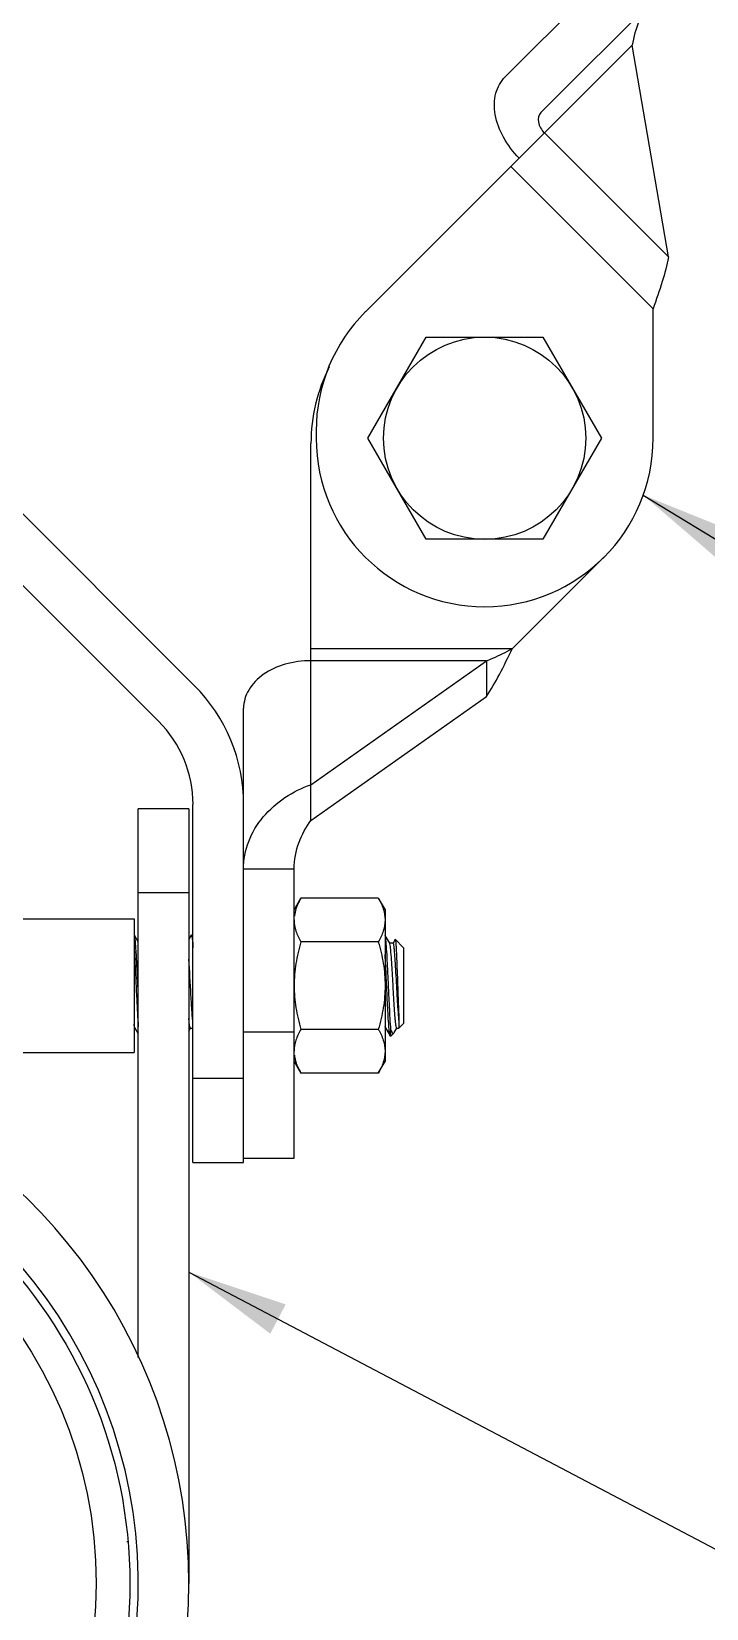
# Model space of a CAD drawing. Extents: x 1680110 to 4798266, y 269661 to 1249705.
# Drawn here: x 2399085 to 2399755, y 653276 to 654842 of the extents above; entities that cross this region are included whole.
import ezdxf

# ---------------------------------------------------------------- set-up
doc = ezdxf.new("R2010")
doc.units = 0
doc.header["$LTSCALE"] = 1000
doc.header["$MEASUREMENT"] = 0
doc.styles.get("Standard").update_dxf_attribs({"font": 'gbenor.shx', "bigfont": 'gbcbig.shx'})
doc.dimstyles.get("Standard").update_dxf_attribs({"dimscale": 100, "dimtxt": 3.5, "dimasz": 1, "dimexe": 2.5, "dimexo": 3, "dimgap": 1.5, "dimtad": 1, "dimdec": 0, "dimzin": 0, "dimdsep": 46, "dimtxsty": 'Standard', "dimblk": 'ARCHTICK', "dimcen": 0.09, "dimadec": 0, "dimazin": 0, "dimtfac": 1, "dimtdec": 0, "dimtix": 1, "dimtmove": 2, "dimatfit": 3, "dimfxl": 1, "dimtolj": 1, "dimtzin": 0, "dimarcsym": 0})

# ---------------------------------------------------------------- blocks, each defined once
blk = doc.blocks.new('gfhhrryyfd')
at = {"linetype": 'Continuous'}
for p, q in [((3688348.8, -1752647.2), (3688471.5, -1752524.5)), ((3688384.3, -1752682.7), (3688507, -1752560)), ((3688210.1, -1752880.6), (3688474.9, -1752615.8)), ((3688510.9, -1752826.1), (3688474.9, -1752615.8)), ((3688510.9, -1752826.1), (3688387.7, -1752702.9)), ((3688354.3, -1752736.4), (3688495.6, -1752877.7)), ((3688495.6, -1753006.2), (3688495.6, -1752877.7)), ((3688212.5, -1753006.2), (3688270.4, -1752905.8)), ((3688270.4, -1752905.8), (3688386.3, -1752905.8)), ((3688386.3, -1752905.8), (3688444.3, -1753006.2)), ((3688161.1, -1752998.8), (3688161.1, -1753006.2)), ((3688155.9, -1753385.7), (3688155.9, -1753011.3)), ((3688270.4, -1753106.5), (3688212.5, -1753006.2)), ((3688444.3, -1753006.2), (3688386.3, -1753106.5)), ((3687826.8, -1753038.4), (3688040, -1753251.7)), ((3688004.6, -1753287.2), (3687791.3, -1753073.9)), ((3688386.3, -1753106.5), (3688270.4, -1753106.5)), ((3688355.8, -1753215.2), (3688446.7, -1753124.4)), ((3688355.8, -1753215.2), (3688155.9, -1753215.2)), ((3688330.2, -1753227.1), (3688155.9, -1753227.1)), ((3688155.9, -1753350.3), (3688330.2, -1753227.1)), ((3688330.2, -1753227.1), (3688330.2, -1753262.6)), ((3688155.9, -1753385.7), (3688330.2, -1753262.6)), ((3688089, -1753725.4), (3688089, -1753274.4)), ((3687984.5, -1753919.2), (3687984.5, -1753374.1)), ((3688034.7, -1753374.1), (3687984.5, -1753374.1)), ((3688034.7, -1753374.1), (3688034.7, -1754143.6)), ((3688038.8, -1753725.4), (3688038.8, -1753370)), ((3688089, -1753433.9), (3688139.2, -1753433.9)), ((3688139.2, -1753721.2), (3688139.2, -1753433.9)), ((3688034.7, -1753457.8), (3687984.5, -1753457.8)), ((3688139.2, -1753474.5), (3688145.9, -1753462.9)), ((3688222.8, -1753462.9), (3688145.9, -1753462.9)), ((3688222.8, -1753462.9), (3688229.5, -1753474.5)), ((3687731.9, -1753483.3), (3687980.3, -1753483.3)), ((3687980.3, -1753483.3), (3687980.3, -1753616.3)), ((3688229.5, -1753474.5), (3688229.5, -1753625)), ((3687980.6, -1753499.8), (3687980.4, -1753499.6)), ((3687984.5, -1753506.4), (3687980.6, -1753499.8)), ((3688037, -1753499.8), (3688034.7, -1753503.7)), ((3688037, -1753499.8), (3688037.2, -1753499.6)), ((3688039, -1753499.6), (3688037.2, -1753499.6)), ((3688039, -1753499.6), (3688037.2, -1753499.6)), ((3688234.1, -1753507.7), (3688229.5, -1753499.9)), ((3688239.5, -1753503.9), (3688237.4, -1753507.5)), ((3688239.5, -1753503.9), (3688239.6, -1753503.8)), ((3688247.9, -1753512.1), (3688239.6, -1753503.8)), ((3688222.8, -1753506.3), (3688145.9, -1753506.3)), ((3688237.5, -1753507.5), (3688233.8, -1753507.5)), ((3688247.9, -1753512.1), (3688247.9, -1753587.4)), ((3687980.3, -1753592), (3687981.3, -1753592)), ((3687981.1, -1753591.8), (3687984.5, -1753597.6)), ((3688034.7, -1753594.9), (3688036.4, -1753592)), ((3688036.3, -1753592), (3688038.8, -1753592)), ((3688089, -1753595.8), (3688139.2, -1753595.8)), ((3688222.8, -1753593.2), (3688145.9, -1753593.2)), ((3688229.5, -1753592), (3688230.2, -1753592)), ((3688229.9, -1753591.8), (3688229.8, -1753591.6)), ((3688229.9, -1753591.8), (3688234.6, -1753599.8)), ((3688235.4, -1753600), (3688235.4, -1753593.6)), ((3688238.2, -1753597.1), (3688235.4, -1753600)), ((3688238.2, -1753597.1), (3688238.7, -1753596.5)), ((3688238.7, -1753596.5), (3688241.3, -1753592)), ((3688241.2, -1753592), (3688243.3, -1753592)), ((3688243.3, -1753584), (3688243.3, -1753592)), ((3688247.9, -1753587.4), (3688243.3, -1753592)), ((3688234.7, -1753600), (3688234.6, -1753599.8)), ((3688235.4, -1753600), (3688234.7, -1753600)), ((3687653.6, -1753616.3), (3687980.3, -1753616.3)), ((3688139.2, -1753625), (3688145.9, -1753636.7)), ((3688222.8, -1753636.7), (3688229.5, -1753625)), ((3688038.8, -1753641.8), (3688089, -1753641.8)), ((3688222.8, -1753636.7), (3688145.9, -1753636.7)), ((3688089, -1753721.2), (3688139.2, -1753721.2)), ((3688038.8, -1753725.4), (3688089, -1753725.4)), ((3687973.1, -1754101.8), (3687973.8, -1754101.8))]:
    blk.add_line(p, q, dxfattribs=at)
for centre, radius in [((3688328.4, -1753006.2), 100.4), ((3687499.4, -1754143.6), 476.7), ((3687499.4, -1754143.6), 443.3)]:
    blk.add_circle(centre, radius, dxfattribs=at)
for centre, radius, start, end in [((3688328.4, -1752998.8), 167.3, 135, 180), ((3688323.2, -1753011.3), 167.3, 152.9997, 180), ((3688328.4, -1753006.2), 167.3, 180, 0), ((3687921.8, -1753370), 167.3, 0, 45), ((3687921.8, -1753370), 117.1, 0, 45), ((3688173, -1753484.7), 33.8, 172.5984, 173.3691), ((3688233, -1753590.4), 3.38, 198.4953, 200.8866), ((3688173, -1753614.8), 33.8, 186.6309, 187.4031), ((3687499.4, -1754143.6), 535.3, 290.3175, 69.6825), ((3687499.4, -1754143.6), 485.1, 109, 71)]:
    blk.add_arc(centre, radius, start, end, dxfattribs=at)
for points, knots in [([(3688497.1, -1752569.9), (3688490.7, -1752576.3), (3688480.8, -1752590.9), (3688476.2, -1752607.7), (3688474.9, -1752615.8)], [0, 0, 0, 0, 0.522516, 1, 1, 1, 1]), ([(3688362.7, -1752728), (3688356.6, -1752721.9), (3688346.3, -1752708.5), (3688337.8, -1752686), (3688337.7, -1752664.1), (3688344.4, -1752651.7), (3688348.8, -1752647.2)], [0, 0, 0, 0, 0.287971, 0.555344, 0.790532, 1, 1, 1, 1]), ([(3688384.3, -1752682.7), (3688382, -1752685), (3688380.5, -1752693.5), (3688384.8, -1752700), (3688387.7, -1752702.9)], [0, 0, 0, 0, 0.440241, 1, 1, 1, 1]), ([(3688510.9, -1752826.1), (3688509.4, -1752834.4), (3688504.6, -1752851.7), (3688498.7, -1752868.7), (3688495.6, -1752877.7)], [0, 0, 0, 0, 0.468219, 1, 1, 1, 1]), ([(3688330.2, -1753227.1), (3688332.3, -1753226.3), (3688341.1, -1753222.8), (3688349.5, -1753218.5), (3688355.8, -1753215.2)], [0, 0, 0, 0, 0.244001, 1, 1, 1, 1]), ([(3688330.2, -1753262.6), (3688334.9, -1753255.6), (3688343.8, -1753239.9), (3688351.7, -1753223.8), (3688355.8, -1753215.2)], [0, 0, 0, 0, 0.468219, 1, 1, 1, 1]), ([(3688155.9, -1753227.1), (3688147.3, -1753227.1), (3688130.6, -1753229.3), (3688108.7, -1753239.2), (3688093.1, -1753254.6), (3688089, -1753268.1), (3688089, -1753274.4)], [0, 0, 0, 0, 0.287969, 0.555344, 0.790533, 1, 1, 1, 1]), ([(3688089, -1753433.9), (3688089, -1753424.7), (3688092.7, -1753405.8), (3688112.5, -1753373.1), (3688137.9, -1753356.5), (3688155.9, -1753350.3)], [0, 0, 0, 0, 0.244342, 0.495326, 1, 1, 1, 1]), ([(3688139.2, -1753433.9), (3688139.2, -1753424.9), (3688142.5, -1753407.6), (3688151.1, -1753392.4), (3688155.9, -1753385.7)], [0, 0, 0, 0, 0.522516, 1, 1, 1, 1]), ([(3688145.9, -1753462.9), (3688145.1, -1753464.3), (3688142.2, -1753469.8), (3688140.1, -1753475.8), (3688139.5, -1753480.3)], [0, 0, 0, 0, 0.26074, 1, 1, 1, 1]), ([(3688222.8, -1753462.9), (3688224.8, -1753466.3), (3688228.1, -1753473.2), (3688229.5, -1753480.9), (3688229.5, -1753484.6)], [0, 0, 0, 0, 0.514931, 1, 1, 1, 1]), ([(3688139.2, -1753484.6), (3688139.2, -1753488.3), (3688140.6, -1753496), (3688144, -1753502.9), (3688145.9, -1753506.3)], [0, 0, 0, 0, 0.485069, 1, 1, 1, 1]), ([(3688229.5, -1753484.6), (3688229.5, -1753488.3), (3688228.1, -1753496), (3688224.8, -1753502.9), (3688222.8, -1753506.3)], [0, 0, 0, 0, 0.485069, 1, 1, 1, 1]), ([(3687984.5, -1753558), (3687984.2, -1753551.1), (3687983.6, -1753538.1), (3687982.8, -1753522.6), (3687982.1, -1753512), (3687981.7, -1753506.2), (3687981.2, -1753502.3), (3687981, -1753500.3), (3687980.6, -1753499.8)], [0, 0, 0, 0, 0.352979, 0.670269, 0.798336, 0.89849, 0.966549, 1, 1, 1, 1]), ([(3688037.2, -1753499.6), (3688037.2, -1753499.6), (3688037.3, -1753499.7), (3688037.4, -1753499.8), (3688037.4, -1753499.8)], [0, 0, 0, 0, 0.372755, 1, 1, 1, 1]), ([(3688037.4, -1753499.8), (3688037.4, -1753499.9), (3688037.6, -1753500.3), (3688037.7, -1753500.7), (3688037.7, -1753501.1)], [0, 0, 0, 0, 0.179445, 1, 1, 1, 1]), ([(3688037.7, -1753501.1), (3688037.8, -1753501.7), (3688038.4, -1753505.4), (3688038.6, -1753509.1), (3688038.8, -1753512.2)], [0, 0, 0, 0, 0.162909, 1, 1, 1, 1]), ([(3688235.4, -1753593.6), (3688234.7, -1753586), (3688234.1, -1753573.4), (3688233.2, -1753555.6), (3688232.5, -1753540.4), (3688231.8, -1753526.1), (3688231.2, -1753514.2), (3688230.4, -1753505.8), (3688230.1, -1753501.3), (3688229.5, -1753499.9)], [0, 0, 0, 0, 0.242677, 0.403766, 0.571084, 0.728325, 0.86011, 0.953625, 1, 1, 1, 1]), ([(3688239.6, -1753503.8), (3688239.8, -1753504), (3688239.9, -1753505), (3688240.1, -1753506.6), (3688240.3, -1753509.4), (3688240.7, -1753514.9), (3688241, -1753523.5), (3688241.5, -1753535.5), (3688241.9, -1753548.7), (3688242.5, -1753565), (3688242.9, -1753576.8), (3688243.3, -1753584)], [0, 0, 0, 0, 0.009691, 0.032013, 0.066681, 0.112991, 0.236161, 0.390242, 0.560502, 0.730169, 1, 1, 1, 1]), ([(3687980.3, -1753512.2), (3687980.7, -1753518.3), (3687981.6, -1753535.4), (3687982.8, -1753561.5), (3687983.8, -1753581.6), (3687984.5, -1753590.6)], [0, 0, 0, 0, 0.231876, 0.654001, 1, 1, 1, 1]), ([(3688145.9, -1753506.3), (3688143.9, -1753513.4), (3688140.5, -1753527.7), (3688139.2, -1753542.4), (3688139.2, -1753549.8)], [0, 0, 0, 0, 0.500104, 1, 1, 1, 1]), ([(3688222.8, -1753506.3), (3688224.9, -1753513.4), (3688228.3, -1753527.7), (3688229.5, -1753542.4), (3688229.5, -1753549.8)], [0, 0, 0, 0, 0.500104, 1, 1, 1, 1]), ([(3688234.3, -1753598.8), (3688233.9, -1753597.5), (3688233.6, -1753593.7), (3688232.7, -1753583), (3688231.8, -1753565.4), (3688230.8, -1753542.5), (3688230, -1753526.5), (3688229.5, -1753518.8)], [0, 0, 0, 0, 0.052851, 0.14115, 0.400167, 0.712507, 1, 1, 1, 1]), ([(3688234.3, -1753508.3), (3688234.3, -1753508.2), (3688234.2, -1753508), (3688234.1, -1753507.8), (3688234.1, -1753507.7)], [0, 0, 0, 0, 0.571751, 1, 1, 1, 1]), ([(3688241.2, -1753592), (3688240.9, -1753592), (3688240.6, -1753590.6), (3688240.2, -1753588.9), (3688239.8, -1753585.2), (3688239.4, -1753580.7), (3688239, -1753575), (3688238.4, -1753565.9), (3688237.7, -1753553.6), (3688236.9, -1753538.9), (3688236.2, -1753525.6), (3688235.3, -1753515.6), (3688234.8, -1753510.1), (3688234.3, -1753508.3)], [0, 0, 0, 0, 0.00993, 0.035692, 0.077147, 0.133012, 0.201431, 0.280113, 0.457397, 0.641103, 0.8066, 0.931746, 1, 1, 1, 1]), ([(3688243.3, -1753584), (3688242.7, -1753577), (3688242, -1753565.6), (3688241.1, -1753549.8), (3688240.4, -1753537.2), (3688239.8, -1753527.2), (3688239.3, -1753520.2), (3688239, -1753515.9), (3688238.6, -1753512.5), (3688238.3, -1753509.8), (3688238, -1753508.5), (3688237.7, -1753507.5), (3688237.5, -1753507.5)], [0, 0, 0, 0, 0.275467, 0.445769, 0.616141, 0.769932, 0.835819, 0.892144, 0.937558, 0.970974, 0.991706, 1, 1, 1, 1]), ([(3688038.8, -1753587.9), (3688038.4, -1753584), (3688037.7, -1753574.4), (3688036.4, -1753553), (3688035.5, -1753535.4), (3688034.7, -1753523.5)], [0, 0, 0, 0, 0.181921, 0.444719, 1, 1, 1, 1]), ([(3688139.2, -1753549.8), (3688139.2, -1753557.1), (3688140.5, -1753571.8), (3688143.9, -1753586.2), (3688145.9, -1753593.2)], [0, 0, 0, 0, 0.499896, 1, 1, 1, 1]), ([(3688229.5, -1753549.8), (3688229.5, -1753557.1), (3688228.3, -1753571.8), (3688224.9, -1753586.2), (3688222.8, -1753593.2)], [0, 0, 0, 0, 0.499896, 1, 1, 1, 1]), ([(3688036.3, -1753592), (3688036, -1753592), (3688035.7, -1753590.9), (3688035.4, -1753589.3), (3688035, -1753586.2), (3688034.8, -1753583.9), (3688034.7, -1753582.5)], [0, 0, 0, 0, 0.07557, 0.268534, 0.579327, 1, 1, 1, 1]), ([(3687980.9, -1753591.2), (3687980.8, -1753591), (3687980.6, -1753589.9), (3687980.4, -1753588.8), (3687980.3, -1753587.9)], [0, 0, 0, 0, 0.181659, 1, 1, 1, 1]), ([(3687981.1, -1753591.8), (3687981.1, -1753591.7), (3687981, -1753591.5), (3687980.9, -1753591.3), (3687980.9, -1753591.2)], [0, 0, 0, 0, 0.424647, 1, 1, 1, 1]), ([(3688145.9, -1753593.2), (3688144, -1753596.6), (3688140.6, -1753603.6), (3688139.2, -1753611.2), (3688139.2, -1753614.9)], [0, 0, 0, 0, 0.514931, 1, 1, 1, 1]), ([(3688222.8, -1753593.2), (3688224.8, -1753596.6), (3688228.1, -1753603.6), (3688229.5, -1753611.2), (3688229.5, -1753614.9)], [0, 0, 0, 0, 0.514931, 1, 1, 1, 1]), ([(3688235.4, -1753593.6), (3688235.6, -1753594.3), (3688236, -1753595.5), (3688236.6, -1753596.8), (3688237.4, -1753597.6), (3688238, -1753597.3), (3688238.2, -1753597.1)], [0, 0, 0, 0, 0.409984, 0.688664, 0.852512, 1, 1, 1, 1]), ([(3688139.5, -1753619.2), (3688139.7, -1753620.7), (3688140.9, -1753626.8), (3688143.6, -1753632.6), (3688145.9, -1753636.7)], [0, 0, 0, 0, 0.241319, 1, 1, 1, 1]), ([(3688229.5, -1753614.9), (3688229.5, -1753618.7), (3688228.1, -1753626.3), (3688224.8, -1753633.3), (3688222.8, -1753636.7)], [0, 0, 0, 0, 0.485069, 1, 1, 1, 1])]:
    blk.add_open_spline(points, degree=3, knots=knots, dxfattribs=at)
for points in [[(3688229.8, -1753591.4), (3688229.7, -1753591.1), (3688229.6, -1753590.8), (3688229.5, -1753590.5)], [(3688234.6, -1753599.8), (3688234.4, -1753599.5), (3688234.3, -1753599.2), (3688234.3, -1753598.8)]]:
    blk.add_open_spline(points, degree=3, dxfattribs=at)
for points in [[(3688485.8, -1753062.6), (3689045.1, -1753403.7)], [(3688034.7, -1753834.3), (3688604.5, -1754134.3)]]:
    blk.add_leader(points, dimstyle='Standard', override={"dimgap": 20, "dimtad": 0})

msp = doc.modelspace()

# ---------------------------------------------------------------- block references
at = {"lineweight": -3, "xscale": 0.9999959468841553, "yscale": 0.9999959506094456, "zscale": 0.9999959495959999}
msp.add_blockref('gfhhrryyfd', (-1288778.8, 2407437.3), dxfattribs=at)

doc.saveas('drawing.dxf')
